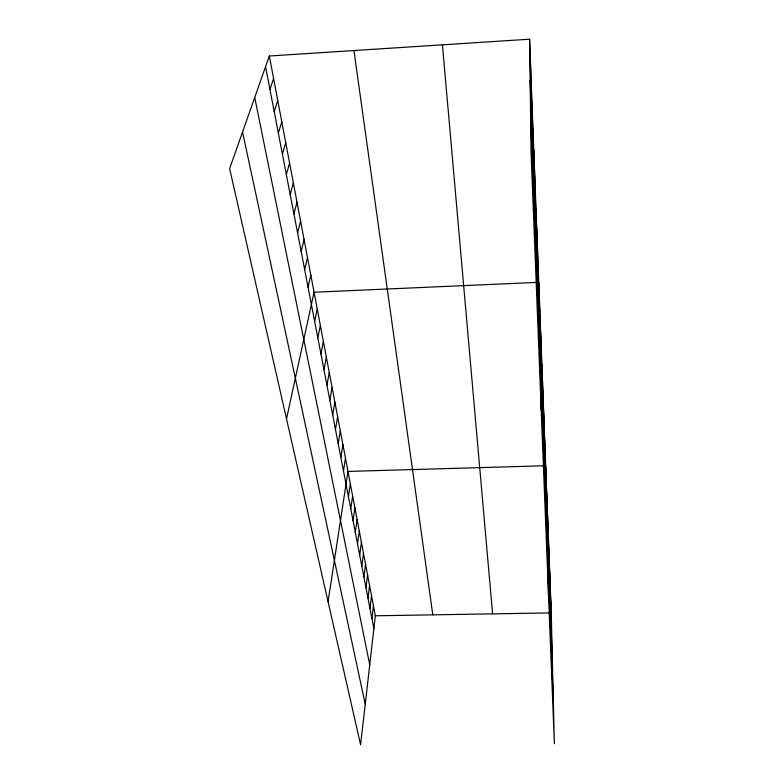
<?xml version="1.0" encoding="UTF-8"?>
<svg xmlns="http://www.w3.org/2000/svg" width="784" height="784" viewBox="0 0 784 784"><rect width="100%" height="100%" fill="white"/><g stroke="black" fill="none" stroke-linecap="round" stroke-linejoin="round"><path stroke-width="1.18" d="M269.324 56.007L375.33 615.793L360.601 744.8L229.634 168.648L269.324 56.007L529.592 39.2L551.221 612.892L554.366 743.722L531.042 152.037L529.592 39.2M371.949 618.654L373.439 605.836M369.999 608.531L371.518 595.703M368.01 598.231L369.568 585.383M365.991 587.745L367.578 574.897M363.933 577.063L365.56 564.215M361.836 566.195L363.502 553.347M359.699 555.131L361.404 542.283M357.524 543.861L359.268 531.013M355.319 532.375L357.102 519.527M353.055 520.674L354.887 507.846M350.762 508.757L352.633 495.929M348.419 496.605L350.33 483.797M328.065 601.671L347.988 471.429L543.302 465.804M343.47 470.939L345.479 458.16M340.854 457.376L342.912 444.626M338.188 443.538L340.295 430.818M335.464 429.397L337.63 416.706M332.681 414.952L334.895 402.3M329.839 400.203L332.112 387.59M326.928 385.13L329.27 372.557M323.959 369.715L326.36 357.2M320.921 353.956L323.39 341.501M317.814 337.845L320.342 325.448M314.639 321.362L317.236 309.033M286.503 418.862L314.061 292.236L536.403 282.416M308.063 287.238L310.807 275.057M304.662 269.569L307.475 257.475M301.174 251.478L304.065 239.483M297.597 232.936L300.576 221.049M293.941 213.954L296.999 202.174M290.188 194.491L293.343 182.829M286.336 174.528L289.59 163.003M282.397 154.066L285.739 142.688M278.349 133.074L281.789 121.843M274.194 111.524L277.742 100.46M269.931 89.415L273.587 78.527M375.33 615.793L550.094 612.912M242.55 131.977L365.236 704.199M254.722 97.441L369.734 664.763M265.551 66.699L373.86 628.611M353.947 50.539L432.797 614.842M442.431 44.825L492.597 613.862M530.572 115.209L553.377 702.513M529.729 49.882L551.534 625.877M530.121 80.615L552.416 662.509M550.838 602.759L551.152 615.744M550.054 581.944L550.76 605.444M549.653 571.262L549.956 584.266M549.241 560.384L549.545 573.388M548.82 549.3L549.123 562.314M548.398 538.02L548.702 551.034M547.526 514.833L548.261 539.539M547.075 502.907L547.369 515.892M546.615 490.755L546.909 503.73M546.144 478.358L546.438 491.323M545.674 465.735L548.614 597.761M545.164 452.182L545.448 465.108M544.645 438.354L544.919 451.251M544.106 424.232L544.39 437.1M543.567 409.807L543.841 422.645M543.008 395.077L543.283 407.866M542.44 380.024L542.714 392.774M541.862 364.638L542.126 377.329M541.264 348.909L541.528 361.551M540.666 332.818L540.921 345.401M540.039 316.373L540.294 328.888M539.412 299.537L539.647 311.983M538.755 282.318L541.225 410.336M538.089 264.688L538.324 276.968M537.412 246.637L537.638 258.818M536.717 228.144L536.932 240.227M536.001 209.21L536.217 221.176M535.266 189.797L535.472 201.645M534.521 169.903L534.717 181.623M533.747 149.499L533.943 161.083M532.963 128.576L533.14 140.003M532.15 107.104L532.326 118.364M531.327 85.064L531.483 96.148M530.464 62.446L530.621 73.324"/></g></svg>
